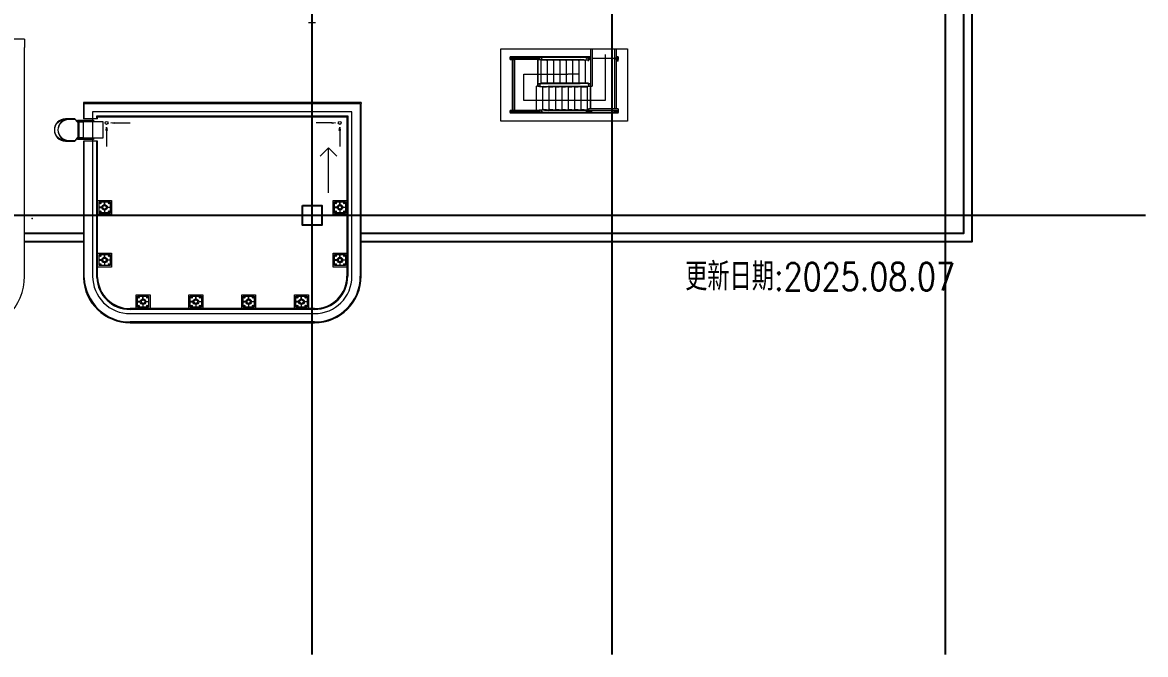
# Model space of a CAD drawing. Extents: x -18238 to -8686, y -1229 to 9502.
# Drawn here: x -16161 to -12118, y -720 to 1557 of the extents above; entities that cross this region are included whole.
import ezdxf
from ezdxf.enums import TextEntityAlignment as Align

# ---------------------------------------------------------------- set-up
doc = ezdxf.new("R2010")
doc.units = 0
doc.linetypes.add('X-CUB3-LR20$0$COL-CEN-LIN', pattern=[3.25, 2.5, -0.25, 0.25, -0.25])
for name, color, linetype in [('X-CUB3-LR20$0$2_屋突二層平面圖_2_A-OBJE-2D-洗窗機基座.Newcub', 8, 'Continuous'), ('X-CUB3-LR20$0$2_屋突二層平面圖_2_A-OBJE-2D.Newcub', 8, 'Continuous'), ('X-CUB3-LR20$0$2_屋突二層平面圖_2_A-OBJE.Newcub', 8, 'Continuous'), ('X-CUB3-LR20$0$2_屋突二層平面圖_2_A-STRS.Newcub', 8, 'Continuous'), ('X-CUB3-LR20$0$2_屋突二層平面圖_2_A-TEXT-修改說明.V1', 8, 'Continuous'), ('X-CUB3-LR20$0$2_屋突二層平面圖_2_A-WALL-EX.Newcub', 8, 'Continuous'), ('X-CUB3-LR20$0$2_屋突二層平面圖_2_S-SLAB-SHOW.Newcub', 8, 'Continuous'), ('X-CUB3-LR20$0$ASP_8', 8, 'Continuous'), ('X-CUB3-LR20$0$CCL', 8, 'X-CUB3-LR20$0$COL-CEN-LIN'), ('X-CUB3-LR20$0$COL-S', 8, 'Continuous'), ('X-CUB3-LR20$0$WALL-G', 8, 'Continuous')]:
    doc.layers.add(name, color=color, linetype=linetype)
doc.styles.add('X-CUB3-LR20$0$CHINA', font='simplex.shx', dxfattribs={"width": 0.75, "bigfont": 'chineset.shx'})

# ---------------------------------------------------------------- blocks, each defined once
blk = doc.blocks.new('X-CUB3-LR20$0$CUB3-LR10')
at = {"layer": 'X-CUB3-LR20$0$CCL'}
for p, q in [((-2280, 0), (-2280, 9982.459)), ((-1200, 0), (-1200, 9982.459)), ((0, 0), (0, 9982.459)), ((720, 1582.459), (-5160, 1582.459))]:
    blk.add_line(p, q, dxfattribs=at)
at = {"layer": 'X-CUB3-LR20$0$COL-S'}
blk.add_lwpolyline([(-2315, 1617.459), (-2245, 1617.459), (-2245, 1547.459), (-2315, 1547.459)], close=True, dxfattribs=at)
blk = doc.blocks.new('X-CUB3-LR20')
at = {"layer": 'X-CUB3-LR20$0$2_屋突二層平面圖_2_A-OBJE-2D-洗窗機基座.Newcub', "color": 8, "lineweight": 0, "ltscale": 10}
for p, q in [((-15890.1, 916.3), (-15840.1, 916.3)), ((-15890.1, 866.3), (-15890.1, 916.3)), ((-15885.1, 871.3), (-15885.1, 911.3)), ((-15885.1, 911.3), (-15845.1, 911.3)), ((-15875.1, 891.8), (-15885.1, 891.8)), ((-15885.1, 890.8), (-15875.1, 890.8)), ((-15881.6, 906.3), (-15880.9, 907.6)), ((-15880.9, 905), (-15881.6, 906.3)), ((-15880.9, 907.6), (-15879.4, 907.6)), ((-15879.4, 905), (-15880.9, 905)), ((-15879.4, 907.6), (-15878.6, 906.3)), ((-15878.6, 906.3), (-15879.4, 905)), ((-15865.6, 901.3), (-15865.6, 911.3)), ((-15864.6, 901.3), (-15864.6, 911.3)), ((-15855.2, 891.8), (-15845.1, 891.8)), ((-15845.1, 890.8), (-15855.2, 890.8)), ((-15851.6, 906.3), (-15850.9, 907.6)), ((-15850.9, 905), (-15851.6, 906.3)), ((-15850.9, 907.6), (-15849.4, 907.6)), ((-15849.4, 905), (-15850.9, 905)), ((-15849.4, 907.6), (-15848.6, 906.3)), ((-15848.6, 906.3), (-15849.4, 905)), ((-15845.1, 911.3), (-15845.1, 871.3)), ((-15840.1, 916.3), (-15840.1, 866.3)), ((-15042.6, 916.3), (-14992.6, 916.3)), ((-15042.6, 866.3), (-15042.6, 916.3)), ((-15037.6, 871.3), (-15037.6, 911.3)), ((-15037.6, 911.3), (-14997.6, 911.3)), ((-15027.6, 891.8), (-15037.6, 891.8)), ((-15037.6, 890.8), (-15027.6, 890.8)), ((-15034.1, 906.3), (-15033.4, 907.6)), ((-15033.4, 905), (-15034.1, 906.3)), ((-15033.4, 907.6), (-15031.9, 907.6)), ((-15031.9, 905), (-15033.4, 905)), ((-15031.9, 907.6), (-15031.1, 906.3)), ((-15031.1, 906.3), (-15031.9, 905)), ((-15018.1, 901.3), (-15018.1, 911.3)), ((-15017.1, 901.3), (-15017.1, 911.3)), ((-15007.7, 891.8), (-14997.6, 891.8)), ((-14997.6, 890.8), (-15007.7, 890.8)), ((-15004.1, 906.3), (-15003.4, 907.6)), ((-15003.4, 905), (-15004.1, 906.3)), ((-15003.4, 907.6), (-15001.9, 907.6)), ((-15001.9, 905), (-15003.4, 905)), ((-15001.9, 907.6), (-15001.1, 906.3)), ((-15001.1, 906.3), (-15001.9, 905)), ((-14997.6, 911.3), (-14997.6, 871.3)), ((-14992.6, 916.3), (-14992.6, 866.3)), ((-15840.1, 866.3), (-15890.1, 866.3)), ((-15845.1, 871.3), (-15885.1, 871.3)), ((-15881.6, 876.3), (-15880.9, 877.6)), ((-15880.9, 875), (-15881.6, 876.3)), ((-15880.9, 877.6), (-15879.4, 877.6)), ((-15879.4, 875), (-15880.9, 875)), ((-15879.4, 877.6), (-15878.6, 876.3)), ((-15878.6, 876.3), (-15879.4, 875)), ((-15865.6, 881.3), (-15865.6, 871.3)), ((-15864.6, 871.3), (-15864.6, 881.3)), ((-15851.6, 876.3), (-15850.9, 877.6)), ((-15850.9, 875), (-15851.6, 876.3)), ((-15850.9, 877.6), (-15849.4, 877.6)), ((-15849.4, 875), (-15850.9, 875)), ((-15849.4, 877.6), (-15848.6, 876.3)), ((-15848.6, 876.3), (-15849.4, 875)), ((-14992.6, 866.3), (-15042.6, 866.3)), ((-14997.6, 871.3), (-15037.6, 871.3)), ((-15034.1, 876.3), (-15033.4, 877.6)), ((-15033.4, 875), (-15034.1, 876.3)), ((-15033.4, 877.6), (-15031.9, 877.6)), ((-15031.9, 875), (-15033.4, 875)), ((-15031.9, 877.6), (-15031.1, 876.3)), ((-15031.1, 876.3), (-15031.9, 875)), ((-15018.1, 881.3), (-15018.1, 871.3)), ((-15017.1, 871.3), (-15017.1, 881.3)), ((-15004.1, 876.3), (-15003.4, 877.6)), ((-15003.4, 875), (-15004.1, 876.3)), ((-15003.4, 877.6), (-15001.9, 877.6)), ((-15001.9, 875), (-15003.4, 875)), ((-15001.9, 877.6), (-15001.1, 876.3)), ((-15001.1, 876.3), (-15001.9, 875)), ((-15890.1, 726.3), (-15840.1, 726.3)), ((-15890.1, 676.3), (-15890.1, 726.3)), ((-15885.1, 681.3), (-15885.1, 721.3)), ((-15885.1, 721.3), (-15845.1, 721.3)), ((-15875.1, 701.8), (-15885.1, 701.8)), ((-15885.1, 700.8), (-15875.1, 700.8)), ((-15881.6, 716.3), (-15880.9, 717.6)), ((-15880.9, 715), (-15881.6, 716.3)), ((-15881.6, 686.3), (-15880.9, 687.6)), ((-15880.9, 717.6), (-15879.4, 717.6)), ((-15879.4, 715), (-15880.9, 715)), ((-15880.9, 687.6), (-15879.4, 687.6)), ((-15879.4, 717.6), (-15878.6, 716.3)), ((-15878.6, 716.3), (-15879.4, 715)), ((-15879.4, 687.6), (-15878.6, 686.3)), ((-15865.6, 711.3), (-15865.6, 721.3)), ((-15865.6, 691.3), (-15865.6, 681.3)), ((-15864.6, 711.3), (-15864.6, 721.3)), ((-15864.6, 681.3), (-15864.6, 691.3)), ((-15855.2, 701.8), (-15845.1, 701.8)), ((-15845.1, 700.8), (-15855.2, 700.8)), ((-15851.6, 716.3), (-15850.9, 717.6)), ((-15850.9, 715), (-15851.6, 716.3)), ((-15851.6, 686.3), (-15850.9, 687.6)), ((-15850.9, 717.6), (-15849.4, 717.6)), ((-15849.4, 715), (-15850.9, 715)), ((-15850.9, 687.6), (-15849.4, 687.6)), ((-15849.4, 717.6), (-15848.6, 716.3)), ((-15848.6, 716.3), (-15849.4, 715)), ((-15849.4, 687.6), (-15848.6, 686.3)), ((-15845.1, 721.3), (-15845.1, 681.3)), ((-15840.1, 726.3), (-15840.1, 676.3)), ((-15042.6, 726.3), (-14992.6, 726.3)), ((-15042.6, 676.3), (-15042.6, 726.3)), ((-15037.6, 681.3), (-15037.6, 721.3)), ((-15037.6, 721.3), (-14997.6, 721.3)), ((-15027.6, 701.8), (-15037.6, 701.8)), ((-15037.6, 700.8), (-15027.6, 700.8)), ((-15034.1, 716.3), (-15033.4, 717.6)), ((-15033.4, 715), (-15034.1, 716.3)), ((-15034.1, 686.3), (-15033.4, 687.6)), ((-15033.4, 717.6), (-15031.9, 717.6)), ((-15031.9, 715), (-15033.4, 715)), ((-15033.4, 687.6), (-15031.9, 687.6)), ((-15031.9, 717.6), (-15031.1, 716.3)), ((-15031.1, 716.3), (-15031.9, 715)), ((-15031.9, 687.6), (-15031.1, 686.3)), ((-15018.1, 711.3), (-15018.1, 721.3)), ((-15018.1, 691.3), (-15018.1, 681.3)), ((-15017.1, 711.3), (-15017.1, 721.3)), ((-15017.1, 681.3), (-15017.1, 691.3)), ((-15007.7, 701.8), (-14997.6, 701.8)), ((-14997.6, 700.8), (-15007.7, 700.8)), ((-15004.1, 716.3), (-15003.4, 717.6)), ((-15003.4, 715), (-15004.1, 716.3)), ((-15004.1, 686.3), (-15003.4, 687.6)), ((-15003.4, 717.6), (-15001.9, 717.6)), ((-15001.9, 715), (-15003.4, 715)), ((-15003.4, 687.6), (-15001.9, 687.6)), ((-15001.9, 717.6), (-15001.1, 716.3)), ((-15001.1, 716.3), (-15001.9, 715)), ((-15001.9, 687.6), (-15001.1, 686.3)), ((-14997.6, 721.3), (-14997.6, 681.3)), ((-14992.6, 726.3), (-14992.6, 676.3)), ((-15840.1, 676.3), (-15890.1, 676.3)), ((-15845.1, 681.3), (-15885.1, 681.3)), ((-15880.9, 685), (-15881.6, 686.3)), ((-15879.4, 685), (-15880.9, 685)), ((-15878.6, 686.3), (-15879.4, 685)), ((-15850.9, 685), (-15851.6, 686.3)), ((-15849.4, 685), (-15850.9, 685)), ((-15848.6, 686.3), (-15849.4, 685)), ((-14992.6, 676.3), (-15042.6, 676.3)), ((-14997.6, 681.3), (-15037.6, 681.3)), ((-15033.4, 685), (-15034.1, 686.3)), ((-15031.9, 685), (-15033.4, 685)), ((-15031.1, 686.3), (-15031.9, 685)), ((-15003.4, 685), (-15004.1, 686.3)), ((-15001.9, 685), (-15003.4, 685)), ((-15001.1, 686.3), (-15001.9, 685)), ((-15751.4, 576.3), (-15701.4, 576.3)), ((-15751.4, 526.3), (-15751.4, 576.3)), ((-15746.4, 531.3), (-15746.4, 571.3)), ((-15746.4, 571.3), (-15706.4, 571.3)), ((-15742.9, 566.3), (-15742.1, 567.6)), ((-15742.1, 565), (-15742.9, 566.3)), ((-15742.1, 567.6), (-15740.6, 567.6)), ((-15740.6, 567.6), (-15739.9, 566.3)), ((-15739.9, 566.3), (-15740.6, 565)), ((-15726.9, 561.3), (-15726.9, 571.3)), ((-15725.9, 561.3), (-15725.9, 571.3)), ((-15712.9, 566.3), (-15712.1, 567.6)), ((-15712.1, 565), (-15712.9, 566.3)), ((-15712.1, 567.6), (-15710.6, 567.6)), ((-15710.6, 567.6), (-15709.9, 566.3)), ((-15709.9, 566.3), (-15710.6, 565)), ((-15706.4, 571.3), (-15706.4, 531.3)), ((-15701.4, 576.3), (-15701.4, 526.3)), ((-15561.4, 576.3), (-15511.4, 576.3)), ((-15561.4, 526.3), (-15561.4, 576.3)), ((-15556.4, 531.3), (-15556.4, 571.3)), ((-15556.4, 571.3), (-15516.4, 571.3)), ((-15552.9, 566.3), (-15552.1, 567.6)), ((-15552.1, 565), (-15552.9, 566.3)), ((-15552.1, 567.6), (-15550.6, 567.6)), ((-15550.6, 567.6), (-15549.9, 566.3)), ((-15549.9, 566.3), (-15550.6, 565)), ((-15536.9, 561.3), (-15536.9, 571.3)), ((-15535.9, 561.3), (-15535.9, 571.3)), ((-15522.9, 566.3), (-15522.1, 567.6)), ((-15522.1, 565), (-15522.9, 566.3)), ((-15522.1, 567.6), (-15520.6, 567.6)), ((-15520.6, 567.6), (-15519.9, 566.3)), ((-15519.9, 566.3), (-15520.6, 565)), ((-15516.4, 571.3), (-15516.4, 531.3)), ((-15511.4, 576.3), (-15511.4, 526.3)), ((-15371.4, 576.3), (-15321.4, 576.3)), ((-15371.4, 526.3), (-15371.4, 576.3)), ((-15366.4, 531.3), (-15366.4, 571.3)), ((-15366.4, 571.3), (-15326.4, 571.3)), ((-15362.9, 566.3), (-15362.1, 567.6)), ((-15362.1, 565), (-15362.9, 566.3)), ((-15362.1, 567.6), (-15360.6, 567.6)), ((-15360.6, 567.6), (-15359.9, 566.3)), ((-15359.9, 566.3), (-15360.6, 565)), ((-15346.9, 561.3), (-15346.9, 571.3)), ((-15345.9, 561.3), (-15345.9, 571.3)), ((-15332.9, 566.3), (-15332.1, 567.6)), ((-15332.1, 565), (-15332.9, 566.3)), ((-15332.1, 567.6), (-15330.6, 567.6)), ((-15330.6, 567.6), (-15329.9, 566.3)), ((-15329.9, 566.3), (-15330.6, 565)), ((-15326.4, 571.3), (-15326.4, 531.3)), ((-15321.4, 576.3), (-15321.4, 526.3)), ((-15181.4, 576.3), (-15131.4, 576.3)), ((-15181.4, 526.3), (-15181.4, 576.3)), ((-15176.4, 531.3), (-15176.4, 571.3)), ((-15176.4, 571.3), (-15136.4, 571.3)), ((-15172.9, 566.3), (-15172.1, 567.6)), ((-15172.1, 565), (-15172.9, 566.3)), ((-15172.1, 567.6), (-15170.6, 567.6)), ((-15170.6, 567.6), (-15169.9, 566.3)), ((-15169.9, 566.3), (-15170.6, 565)), ((-15156.9, 561.3), (-15156.9, 571.3)), ((-15155.9, 561.3), (-15155.9, 571.3)), ((-15142.9, 566.3), (-15142.1, 567.6)), ((-15142.1, 565), (-15142.9, 566.3)), ((-15142.1, 567.6), (-15140.6, 567.6)), ((-15140.6, 567.6), (-15139.9, 566.3)), ((-15139.9, 566.3), (-15140.6, 565)), ((-15136.4, 571.3), (-15136.4, 531.3)), ((-15131.4, 576.3), (-15131.4, 526.3)), ((-15701.4, 526.3), (-15751.4, 526.3)), ((-15736.4, 551.8), (-15746.4, 551.8)), ((-15746.4, 550.8), (-15736.4, 550.8)), ((-15706.4, 531.3), (-15746.4, 531.3)), ((-15742.9, 536.3), (-15742.1, 537.6)), ((-15742.1, 535), (-15742.9, 536.3)), ((-15740.6, 565), (-15742.1, 565)), ((-15742.1, 537.6), (-15740.6, 537.6)), ((-15740.6, 535), (-15742.1, 535)), ((-15740.6, 537.6), (-15739.9, 536.3)), ((-15739.9, 536.3), (-15740.6, 535)), ((-15726.9, 541.3), (-15726.9, 531.3)), ((-15725.9, 531.3), (-15725.9, 541.3)), ((-15716.4, 551.8), (-15706.4, 551.8)), ((-15706.4, 550.8), (-15716.4, 550.8)), ((-15712.9, 536.3), (-15712.1, 537.6)), ((-15712.1, 535), (-15712.9, 536.3)), ((-15710.6, 565), (-15712.1, 565)), ((-15712.1, 537.6), (-15710.6, 537.6)), ((-15710.6, 535), (-15712.1, 535)), ((-15710.6, 537.6), (-15709.9, 536.3)), ((-15709.9, 536.3), (-15710.6, 535)), ((-15511.4, 526.3), (-15561.4, 526.3)), ((-15546.4, 551.8), (-15556.4, 551.8)), ((-15556.4, 550.8), (-15546.4, 550.8)), ((-15516.4, 531.3), (-15556.4, 531.3)), ((-15552.9, 536.3), (-15552.1, 537.6)), ((-15552.1, 535), (-15552.9, 536.3)), ((-15550.6, 565), (-15552.1, 565)), ((-15552.1, 537.6), (-15550.6, 537.6)), ((-15550.6, 535), (-15552.1, 535)), ((-15550.6, 537.6), (-15549.9, 536.3)), ((-15549.9, 536.3), (-15550.6, 535)), ((-15536.9, 541.3), (-15536.9, 531.3)), ((-15535.9, 531.3), (-15535.9, 541.3)), ((-15526.4, 551.8), (-15516.4, 551.8)), ((-15516.4, 550.8), (-15526.4, 550.8)), ((-15522.9, 536.3), (-15522.1, 537.6)), ((-15522.1, 535), (-15522.9, 536.3)), ((-15520.6, 565), (-15522.1, 565)), ((-15522.1, 537.6), (-15520.6, 537.6)), ((-15520.6, 535), (-15522.1, 535)), ((-15520.6, 537.6), (-15519.9, 536.3)), ((-15519.9, 536.3), (-15520.6, 535)), ((-15321.4, 526.3), (-15371.4, 526.3)), ((-15356.4, 551.8), (-15366.4, 551.8)), ((-15366.4, 550.8), (-15356.4, 550.8)), ((-15326.4, 531.3), (-15366.4, 531.3)), ((-15362.9, 536.3), (-15362.1, 537.6)), ((-15362.1, 535), (-15362.9, 536.3)), ((-15360.6, 565), (-15362.1, 565)), ((-15362.1, 537.6), (-15360.6, 537.6)), ((-15360.6, 535), (-15362.1, 535)), ((-15360.6, 537.6), (-15359.9, 536.3)), ((-15359.9, 536.3), (-15360.6, 535)), ((-15346.9, 541.3), (-15346.9, 531.3)), ((-15345.9, 531.3), (-15345.9, 541.3)), ((-15336.4, 551.8), (-15326.4, 551.8)), ((-15326.4, 550.8), (-15336.4, 550.8)), ((-15332.9, 536.3), (-15332.1, 537.6)), ((-15332.1, 535), (-15332.9, 536.3)), ((-15330.6, 565), (-15332.1, 565)), ((-15332.1, 537.6), (-15330.6, 537.6)), ((-15330.6, 535), (-15332.1, 535)), ((-15330.6, 537.6), (-15329.9, 536.3)), ((-15329.9, 536.3), (-15330.6, 535)), ((-15131.4, 526.3), (-15181.4, 526.3)), ((-15166.4, 551.8), (-15176.4, 551.8)), ((-15176.4, 550.8), (-15166.4, 550.8)), ((-15136.4, 531.3), (-15176.4, 531.3)), ((-15172.9, 536.3), (-15172.1, 537.6)), ((-15172.1, 535), (-15172.9, 536.3)), ((-15170.6, 565), (-15172.1, 565)), ((-15172.1, 537.6), (-15170.6, 537.6)), ((-15170.6, 535), (-15172.1, 535)), ((-15170.6, 537.6), (-15169.9, 536.3)), ((-15169.9, 536.3), (-15170.6, 535)), ((-15156.9, 541.3), (-15156.9, 531.3)), ((-15155.9, 531.3), (-15155.9, 541.3)), ((-15146.4, 551.8), (-15136.4, 551.8)), ((-15136.4, 550.8), (-15146.4, 550.8)), ((-15142.9, 536.3), (-15142.1, 537.6)), ((-15142.1, 535), (-15142.9, 536.3)), ((-15140.6, 565), (-15142.1, 565)), ((-15142.1, 537.6), (-15140.6, 537.6)), ((-15140.6, 535), (-15142.1, 535)), ((-15140.6, 537.6), (-15139.9, 536.3)), ((-15139.9, 536.3), (-15140.6, 535))]:
    blk.add_line(p, q, dxfattribs=at)
for centre, radius in [((-15880.1, 906.3), 2), ((-15865.1, 891.3), 10), ((-15873.3, 891.3), 0.5), ((-15865.1, 891.3), 6.35), ((-15870.9, 897.1), 0.5), ((-15865.1, 899.5), 0.5), ((-15859.4, 897.1), 0.5), ((-15857, 891.3), 0.5), ((-15850.1, 906.3), 2), ((-15032.6, 906.3), 2), ((-15017.6, 891.3), 10), ((-15025.8, 891.3), 0.5), ((-15017.6, 891.3), 6.35), ((-15023.4, 897.1), 0.5), ((-15017.6, 899.5), 0.5), ((-15011.9, 897.1), 0.5), ((-15009.5, 891.3), 0.5), ((-15002.6, 906.3), 2), ((-15880.1, 876.3), 2), ((-15870.9, 885.5), 0.5), ((-15865.1, 883.1), 0.5), ((-15859.4, 885.5), 0.5), ((-15850.1, 876.3), 2), ((-15032.6, 876.3), 2), ((-15023.4, 885.5), 0.5), ((-15017.6, 883.1), 0.5), ((-15011.9, 885.5), 0.5), ((-15002.6, 876.3), 2), ((-15880.1, 716.3), 2), ((-15880.1, 686.3), 2), ((-15865.1, 701.3), 10), ((-15873.3, 701.3), 0.5), ((-15865.1, 701.3), 6.35), ((-15870.9, 707.1), 0.5), ((-15870.9, 695.5), 0.5), ((-15865.1, 709.5), 0.5), ((-15865.1, 693.1), 0.5), ((-15859.4, 707.1), 0.5), ((-15859.4, 695.5), 0.5), ((-15857, 701.3), 0.5), ((-15850.1, 716.3), 2), ((-15850.1, 686.3), 2), ((-15032.6, 716.3), 2), ((-15032.6, 686.3), 2), ((-15017.6, 701.3), 10), ((-15025.8, 701.3), 0.5), ((-15017.6, 701.3), 6.35), ((-15023.4, 707.1), 0.5), ((-15023.4, 695.5), 0.5), ((-15017.6, 709.5), 0.5), ((-15017.6, 693.1), 0.5), ((-15011.9, 707.1), 0.5), ((-15011.9, 695.5), 0.5), ((-15009.5, 701.3), 0.5), ((-15002.6, 716.3), 2), ((-15002.6, 686.3), 2), ((-15741.4, 566.3), 2), ((-15711.4, 566.3), 2), ((-15551.4, 566.3), 2), ((-15521.4, 566.3), 2), ((-15361.4, 566.3), 2), ((-15331.4, 566.3), 2), ((-15171.4, 566.3), 2), ((-15141.4, 566.3), 2), ((-15741.4, 536.3), 2), ((-15726.4, 551.3), 10), ((-15734.6, 551.3), 0.5), ((-15726.4, 551.3), 6.35), ((-15732.2, 557.1), 0.5), ((-15732.2, 545.5), 0.5), ((-15726.4, 559.4), 0.5), ((-15726.4, 543.1), 0.5), ((-15720.6, 557.1), 0.5), ((-15720.6, 545.5), 0.5), ((-15718.2, 551.3), 0.5), ((-15711.4, 536.3), 2), ((-15551.4, 536.3), 2), ((-15536.4, 551.3), 10), ((-15544.6, 551.3), 0.5), ((-15536.4, 551.3), 6.35), ((-15542.2, 557.1), 0.5), ((-15542.2, 545.5), 0.5), ((-15536.4, 559.4), 0.5), ((-15536.4, 543.1), 0.5), ((-15530.6, 557.1), 0.5), ((-15530.6, 545.5), 0.5), ((-15528.2, 551.3), 0.5), ((-15521.4, 536.3), 2), ((-15361.4, 536.3), 2), ((-15346.4, 551.3), 10), ((-15354.6, 551.3), 0.5), ((-15346.4, 551.3), 6.35), ((-15352.2, 557.1), 0.5), ((-15352.2, 545.5), 0.5), ((-15346.4, 559.4), 0.5), ((-15346.4, 543.1), 0.5), ((-15340.6, 557.1), 0.5), ((-15340.6, 545.5), 0.5), ((-15338.2, 551.3), 0.5), ((-15331.4, 536.3), 2), ((-15171.4, 536.3), 2), ((-15156.4, 551.3), 10), ((-15164.6, 551.3), 0.5), ((-15156.4, 551.3), 6.35), ((-15162.2, 557.1), 0.5), ((-15162.2, 545.5), 0.5), ((-15156.4, 559.4), 0.5), ((-15156.4, 543.1), 0.5), ((-15150.6, 557.1), 0.5), ((-15150.6, 545.5), 0.5), ((-15148.2, 551.3), 0.5), ((-15141.4, 536.3), 2)]:
    blk.add_circle(centre, radius, dxfattribs=at)
at = {"layer": 'X-CUB3-LR20$0$2_屋突二層平面圖_2_A-OBJE-2D.Newcub', "color": 4, "lineweight": 0, "ltscale": 10}
for p, q in [((-15059.3, 1105.7), (-15089.2, 1075.8)), ((-15059.3, 943.3), (-15059.3, 1105.7)), ((-15059.3, 1105.7), (-15029.4, 1075.8))]:
    blk.add_line(p, q, dxfattribs=at)
at = {"layer": 'X-CUB3-LR20$0$2_屋突二層平面圖_2_A-OBJE.Newcub', "color": 8, "lineweight": 0, "ltscale": 10}
for p, q in [((-15956.4, 1203.8), (-15961.5, 1203.8)), ((-15961.5, 1203.8), (-15961.5, 1201.3)), ((-15961.5, 1201.3), (-15956.4, 1201.3)), ((-15956.4, 1201.3), (-15956.4, 1203.8)), ((-15941.1, 1140.3), (-15941.1, 1200)), ((-15941.1, 1200), (-15871.1, 1200)), ((-15871.1, 1200), (-15871.1, 1140.3)), ((-15859.7, 1168.3), (-15857.7, 1180.3)), ((-15857.7, 1180.3), (-15855.7, 1168.3)), ((-15842.6, 1195.4), (-15830.6, 1197.4)), ((-15830.6, 1193.4), (-15842.6, 1195.4)), ((-15830.6, 1197.4), (-15830.6, 1193.4)), ((-15830.6, 1195.4), (-15772.7, 1195.4)), ((-15045.7, 1195.4), (-15103.6, 1195.4)), ((-15045.7, 1193.4), (-15045.7, 1197.4)), ((-15045.7, 1197.4), (-15033.7, 1195.4)), ((-15033.7, 1195.4), (-15045.7, 1193.4)), ((-15020.6, 1168.3), (-15018.6, 1180.3)), ((-15018.6, 1180.3), (-15016.6, 1168.3)), ((-15961.5, 1136.5), (-15961.5, 1139.1)), ((-15961.5, 1139.1), (-15956.4, 1139.1)), ((-15956.4, 1136.5), (-15961.5, 1136.5)), ((-15956.4, 1139.1), (-15956.4, 1136.5)), ((-15871.1, 1140.3), (-15941.1, 1140.3)), ((-15855.7, 1168.3), (-15859.7, 1168.3)), ((-15857.7, 1168.3), (-15857.7, 1110.4)), ((-15016.6, 1168.3), (-15020.6, 1168.3)), ((-15018.6, 1168.3), (-15018.6, 1110.4))]:
    blk.add_line(p, q, dxfattribs=at)
at = {"layer": 'X-CUB3-LR20$0$2_屋突二層平面圖_2_A-OBJE.Newcub', "color": 8, "lineweight": 0, "ltscale": 10, "flags": 128}
for points in [[(-15941.1, 1192.4), (-15941.1, 1200), (-15962.7, 1200), (-15971.6, 1210.2), (-16005.9, 1210.2, 1), (-16005.9, 1130.2), (-15971.6, 1130.2), (-15962.7, 1140.3), (-15941.1, 1140.3), (-15941.1, 1148), (-15942.4, 1148), (-15942.4, 1141.6), (-15963.4, 1141.6), (-15972.3, 1131.5), (-16005.9, 1131.5, -1), (-16005.9, 1208.9), (-15972.3, 1208.9), (-15963.4, 1198.8), (-15942.4, 1198.8), (-15942.4, 1192.4)], [(-15941.1, 1192.4), (-15941.1, 1200), (-15962.7, 1200), (-15971.6, 1210.2), (-15993.2, 1210.2, 1), (-15993.2, 1130.2), (-15971.6, 1130.2), (-15962.7, 1140.3), (-15941.1, 1140.3), (-15941.1, 1148), (-15942.4, 1148), (-15942.4, 1141.6), (-15963.4, 1141.6), (-15972.3, 1131.5), (-15993.2, 1131.5, -1), (-15993.2, 1208.9), (-15972.3, 1208.9), (-15963.4, 1198.8), (-15942.4, 1198.8), (-15942.4, 1192.4)]]:
    blk.add_lwpolyline(points, format="xyb", close=True, dxfattribs=at)
for points in [[(-15955.1, 1200), (-15962.7, 1200), (-15962.7, 1205.1), (-15955.1, 1205.1)], [(-15957.4, 1141.6), (-15960.4, 1141.6), (-15960.4, 1198.8), (-15957.4, 1198.8)], [(-15955.1, 1200), (-15955.1, 1205.1), (-15905.1, 1205.1), (-15905.1, 1200)], [(-15855.7, 1168.3), (-15859.7, 1168.3), (-15857.7, 1180.3)], [(-15830.6, 1197.4), (-15830.6, 1193.4), (-15842.6, 1195.4)], [(-15045.7, 1193.4), (-15045.7, 1197.4), (-15033.7, 1195.4)], [(-15016.6, 1168.3), (-15020.6, 1168.3), (-15018.6, 1180.3)], [(-15955.1, 1140.3), (-15955.1, 1135.3), (-15962.7, 1135.3), (-15962.7, 1140.3)], [(-15905.1, 1140.3), (-15905.1, 1135.3), (-15955.1, 1135.3), (-15955.1, 1140.3)]]:
    blk.add_lwpolyline(points, close=True, dxfattribs=at)
at = {"layer": 'X-CUB3-LR20$0$2_屋突二層平面圖_2_A-OBJE.Newcub', "color": 8, "lineweight": 0, "ltscale": 10}
for centre in [(-15857.7, 1195.4), (-15018.6, 1195.4)]:
    blk.add_circle(centre, 5.08, dxfattribs=at)
at = {"layer": 'X-CUB3-LR20$0$2_屋突二層平面圖_2_A-STRS.Newcub', "color": 8, "lineweight": 0, "ltscale": 10}
for p, q in [((-14439.1, 1462), (-13982.7, 1462)), ((-14439.1, 1202), (-14439.1, 1462)), ((-14115.6, 1462), (-14115.6, 1328.4)), ((-14110.5, 1462), (-14110.5, 1328.4)), ((-14029.1, 1462), (-14029.2, 1246.1)), ((-14024, 1462), (-14024.1, 1246.1)), ((-13982.7, 1462), (-13982.7, 1202)), ((-14405.2, 1431), (-14405.2, 1423.4)), ((-14397.6, 1431), (-14405.2, 1431)), ((-14397.6, 1423.4), (-14405.2, 1431)), ((-14397.6, 1431), (-14405.2, 1423.4)), ((-14397.6, 1423.4), (-14405.2, 1423.4)), ((-14115.6, 1434.1), (-14405.1, 1434.1)), ((-14405.1, 1431.2), (-14405.1, 1434.1)), ((-14115.6, 1431.2), (-14405.1, 1431.2)), ((-14405.1, 1431.2), (-14397.5, 1431.2)), ((-14405.1, 1423.6), (-14405.1, 1431.2)), ((-14405.1, 1423.6), (-14397.5, 1423.6)), ((-14397.5, 1423.6), (-14405.1, 1423.6)), ((-14405.1, 1423.6), (-14390.7, 1423.6)), ((-14397.6, 1423.4), (-14397.6, 1431)), ((-14397.5, 1431.2), (-14393.4, 1431.2)), ((-14397.5, 1423.6), (-14397.5, 1431.2)), ((-14397.5, 1423.6), (-14397.5, 1240.7)), ((-14397.2, 1426.5), (-14397.2, 1423.6)), ((-14306.4, 1426.5), (-14397.2, 1426.5)), ((-14306.4, 1423.6), (-14397.2, 1423.6)), ((-14393.4, 1431.2), (-14393.4, 1426.5)), ((-14392.1, 1423.3), (-14392.1, 1241)), ((-14389.3, 1423.3), (-14392.1, 1423.3)), ((-14389.3, 1423.3), (-14389.3, 1241)), ((-14306.1, 1431.2), (-14310.2, 1431.2)), ((-14310.2, 1431.2), (-14310.2, 1426.5)), ((-14306.4, 1426.5), (-14306.4, 1423.6)), ((-14298.4, 1431.2), (-14306.1, 1431.2)), ((-14306.1, 1431.2), (-14306.1, 1423.6)), ((-14306.1, 1431), (-14306.1, 1423.4)), ((-14298.5, 1431), (-14306.1, 1431)), ((-14298.5, 1423.4), (-14306.1, 1431)), ((-14298.5, 1431), (-14306.1, 1423.4)), ((-14298.4, 1423.6), (-14306.1, 1423.6)), ((-14306.1, 1423.6), (-14153.7, 1423.6)), ((-14306.1, 1328.4), (-14306.1, 1423.6)), ((-14306.1, 1423.6), (-14306.1, 1341.1)), ((-14298.5, 1423.4), (-14306.1, 1423.4)), ((-14306.1, 1336), (-14306.1, 1418.5)), ((-14298.5, 1423.4), (-14298.5, 1431)), ((-14298.4, 1423.6), (-14298.4, 1431.2)), ((-14294.6, 1423.6), (-14294.6, 1336)), ((-14271.8, 1419.8), (-14294.6, 1421.2)), ((-14274.3, 1421.4), (-14271.8, 1419.8)), ((-14248.9, 1419.8), (-14274.3, 1421.4)), ((-14271.8, 1419.8), (-14271.8, 1339.8)), ((-14251.5, 1421.4), (-14248.9, 1419.8)), ((-14226.1, 1419.8), (-14251.5, 1421.4)), ((-14248.9, 1419.8), (-14248.9, 1339.8)), ((-14203.2, 1419.8), (-14228.6, 1421.4)), ((-14228.6, 1421.4), (-14226.1, 1419.8)), ((-14226.1, 1419.8), (-14226.1, 1339.8)), ((-14205.7, 1421.4), (-14203.2, 1419.8)), ((-14180.3, 1419.8), (-14205.7, 1421.4)), ((-14203.2, 1419.8), (-14203.2, 1339.8)), ((-14157.5, 1419.8), (-14182.9, 1421.4)), ((-14182.9, 1421.4), (-14180.3, 1419.8)), ((-14180.3, 1419.8), (-14180.3, 1339.8)), ((-14134.6, 1419.8), (-14160, 1421.4)), ((-14160, 1421.4), (-14157.5, 1419.8)), ((-14157.5, 1419.8), (-14157.5, 1339.8)), ((-14125.7, 1422), (-14153.7, 1423.6)), ((-14137.2, 1421.4), (-14134.6, 1419.8)), ((-14123.2, 1420.5), (-14137.2, 1421.4)), ((-14134.6, 1419.8), (-14134.6, 1339.8)), ((-14134.6, 1419.8), (-14134.6, 1339.8)), ((-14134.6, 1419.8), (-14134.6, 1339.8)), ((-14125.7, 1423.6), (-14123.2, 1423.6)), ((-14125.7, 1420.7), (-14125.7, 1423.6)), ((-14123.2, 1431.2), (-14115.6, 1431.2)), ((-14123.2, 1423.6), (-14123.2, 1431.2)), ((-14123.2, 1423.4), (-14123.2, 1431)), ((-14123.2, 1431), (-14115.6, 1431)), ((-14123.2, 1423.4), (-14115.6, 1431)), ((-14123.2, 1431), (-14115.6, 1423.4)), ((-14123.2, 1418.5), (-14123.2, 1423.6)), ((-14123.2, 1423.6), (-14115.6, 1423.6)), ((-14123.2, 1423.4), (-14115.6, 1423.4)), ((-14115.6, 1423.6), (-14115.6, 1431.2)), ((-14115.6, 1431), (-14115.6, 1423.4)), ((-14029.2, 1427.4), (-14110.5, 1427.4)), ((-14016.5, 1434.1), (-14024.1, 1434.1)), ((-14016.5, 1431.2), (-14024.1, 1431.2)), ((-14016.5, 1431.2), (-14024.1, 1431.2)), ((-14024.1, 1431.2), (-14024.1, 1423.6)), ((-14024.1, 1423.4), (-14024.1, 1431)), ((-14024.1, 1431), (-14016.5, 1431)), ((-14024.1, 1423.4), (-14016.5, 1431)), ((-14024.1, 1431), (-14016.5, 1423.4)), ((-14016.5, 1423.6), (-14024.1, 1423.6)), ((-14024.1, 1423.4), (-14016.5, 1423.4)), ((-14024.1, 1418.5), (-14024.1, 1246.2)), ((-14016.5, 1418.5), (-14024.1, 1418.5)), ((-14016.5, 1434.1), (-14016.5, 1431.2)), ((-14016.5, 1423.6), (-14016.5, 1431.2)), ((-14016.5, 1431), (-14016.5, 1423.4)), ((-14016.5, 1418.5), (-14016.5, 1423.6)), ((-14306.1, 1336), (-14298.4, 1336)), ((-14298.4, 1336), (-14306.1, 1336)), ((-14153.7, 1336), (-14306.1, 1336)), ((-14306.1, 1336), (-14306.1, 1328.4)), ((-14298.4, 1336), (-14298.4, 1328.4)), ((-14271.8, 1339.8), (-14294.6, 1338.4)), ((-14274.3, 1338.2), (-14271.8, 1339.8)), ((-14248.9, 1339.8), (-14274.3, 1338.2)), ((-14251.5, 1338.2), (-14248.9, 1339.8)), ((-14226.1, 1339.8), (-14251.5, 1338.2)), ((-14203.2, 1339.8), (-14228.6, 1338.2)), ((-14228.6, 1338.2), (-14226.1, 1339.8)), ((-14205.7, 1338.2), (-14203.2, 1339.8)), ((-14180.3, 1339.8), (-14205.7, 1338.2)), ((-14157.5, 1339.8), (-14182.9, 1338.2)), ((-14182.9, 1338.2), (-14180.3, 1339.8)), ((-14134.6, 1339.8), (-14160, 1338.2)), ((-14160, 1338.2), (-14157.5, 1339.8)), ((-14125.7, 1337.6), (-14153.7, 1336)), ((-14137.2, 1338.2), (-14134.6, 1339.8)), ((-14123.2, 1339.1), (-14137.2, 1338.2)), ((-14125.7, 1338.9), (-14125.7, 1336)), ((-14125.7, 1336), (-14115.6, 1336)), ((-14123.2, 1339.1), (-14123.2, 1336)), ((-14115.6, 1336), (-14123.2, 1336)), ((-14123.2, 1336), (-14123.2, 1328.4)), ((-14123.2, 1336), (-14115.6, 1336)), ((-14123.2, 1336), (-14115.6, 1336)), ((-14298.4, 1328.4), (-14309.9, 1328.4)), ((-14309.9, 1240.7), (-14309.9, 1328.4)), ((-14295.9, 1328.4), (-14307.3, 1328.4)), ((-14298.4, 1328.4), (-14306.1, 1328.4)), ((-14306.1, 1328.4), (-14298.4, 1328.4)), ((-14298.4, 1325.3), (-14298.4, 1328.4)), ((-14298.4, 1325.3), (-14284.5, 1326.1)), ((-14295.9, 1325.4), (-14295.9, 1328.4)), ((-14295.9, 1326.8), (-14268, 1328.4)), ((-14284.5, 1326.1), (-14287, 1324.6)), ((-14287, 1324.6), (-14261.6, 1326.1)), ((-14287, 1244.5), (-14287, 1324.6)), ((-14287, 1244.5), (-14287, 1324.6)), ((-14287, 1244.5), (-14287, 1324.6)), ((-14268, 1328.4), (-14115.6, 1328.4)), ((-14261.6, 1326.1), (-14264.2, 1324.6)), ((-14264.2, 1324.6), (-14238.8, 1326.1)), ((-14264.2, 1244.5), (-14264.2, 1324.6)), ((-14238.8, 1326.1), (-14241.3, 1324.6)), ((-14241.3, 1324.6), (-14215.9, 1326.1)), ((-14241.3, 1244.5), (-14241.3, 1324.6)), ((-14215.9, 1326.1), (-14218.4, 1324.6)), ((-14218.4, 1324.6), (-14193, 1326.1)), ((-14218.4, 1244.5), (-14218.4, 1324.6)), ((-14195.6, 1324.6), (-14170.2, 1326.1)), ((-14193, 1326.1), (-14195.6, 1324.6)), ((-14195.6, 1244.5), (-14195.6, 1324.6)), ((-14172.7, 1324.6), (-14147.3, 1326.1)), ((-14170.2, 1326.1), (-14172.7, 1324.6)), ((-14172.7, 1244.5), (-14172.7, 1324.6)), ((-14147.3, 1326.1), (-14149.9, 1324.6)), ((-14149.9, 1324.6), (-14127, 1326)), ((-14149.9, 1244.5), (-14149.9, 1324.6)), ((-14127, 1240.7), (-14127, 1328.4)), ((-14115.6, 1328.4), (-14123.2, 1328.4)), ((-14123.2, 1328.4), (-14110.5, 1328.4)), ((-14115.6, 1328.4), (-14115.6, 1323.3)), ((-14115.6, 1328.4), (-14115.6, 1245.8)), ((-14115.6, 1328.4), (-14115.6, 1245.8)), ((-14115.6, 1245.8), (-14115.6, 1323.3)), ((-14405.2, 1240.5), (-14405.2, 1232.9)), ((-14397.6, 1240.5), (-14405.2, 1240.5)), ((-14397.6, 1232.9), (-14405.2, 1240.5)), ((-14397.6, 1240.5), (-14405.2, 1232.9)), ((-14397.6, 1232.9), (-14405.2, 1232.9)), ((-14405.1, 1233.1), (-14405.1, 1240.7)), ((-14405.1, 1240.7), (-14397.5, 1240.7)), ((-14405.1, 1240.7), (-14390.7, 1240.7)), ((-14016.5, 1233.1), (-14405.1, 1233.1)), ((-14405.1, 1233.1), (-14405.1, 1230.3)), ((-14397.5, 1233.1), (-14405.1, 1233.1)), ((-14016.5, 1230.3), (-14405.1, 1230.3)), ((-14397.6, 1232.9), (-14397.6, 1240.5)), ((-14397.5, 1240.7), (-14397.5, 1233.1)), ((-14397.5, 1233.1), (-14393.4, 1233.1)), ((-14397.2, 1237.9), (-14397.2, 1240.7)), ((-14306.4, 1240.7), (-14397.2, 1240.7)), ((-14306.4, 1237.9), (-14397.2, 1237.9)), ((-14393.4, 1233.1), (-14393.4, 1237.9)), ((-14392.1, 1241), (-14389.3, 1241)), ((-14310.2, 1233.1), (-14310.2, 1237.9)), ((-14306.1, 1233.1), (-14310.2, 1233.1)), ((-14295.9, 1240.7), (-14309.9, 1240.7)), ((-14298.4, 1240.7), (-14309.9, 1240.7)), ((-14298.4, 1240.7), (-14307.3, 1240.7)), ((-14306.4, 1237.9), (-14306.4, 1240.7)), ((-14306.4, 1239.3), (-14306.4, 1237.9)), ((-14298.4, 1240.7), (-14306.1, 1240.7)), ((-14306.1, 1240.7), (-14306.1, 1233.1)), ((-14306.1, 1240.5), (-14306.1, 1232.9)), ((-14298.5, 1240.5), (-14306.1, 1240.5)), ((-14298.5, 1232.9), (-14306.1, 1240.5)), ((-14298.5, 1240.5), (-14306.1, 1232.9)), ((-14306.1, 1239.3), (-14306.1, 1235)), ((-14306.1, 1233.1), (-14298.4, 1233.1)), ((-14298.5, 1232.9), (-14306.1, 1232.9)), ((-14298.5, 1232.9), (-14298.5, 1240.5)), ((-14298.4, 1243.8), (-14284.5, 1243)), ((-14298.4, 1243.8), (-14298.4, 1240.7)), ((-14298.4, 1233.1), (-14298.4, 1240.7)), ((-14295.9, 1243.7), (-14295.9, 1240.7)), ((-14295.9, 1242.3), (-14268, 1240.7)), ((-14284.5, 1243), (-14287, 1244.5)), ((-14287, 1244.5), (-14261.6, 1243)), ((-14115.6, 1240.7), (-14268, 1240.7)), ((-14261.6, 1243), (-14264.2, 1244.5)), ((-14264.2, 1244.5), (-14238.8, 1243)), ((-14238.8, 1243), (-14241.3, 1244.5)), ((-14241.3, 1244.5), (-14215.9, 1243)), ((-14215.9, 1243), (-14218.4, 1244.5)), ((-14218.4, 1244.5), (-14193, 1243)), ((-14195.6, 1244.5), (-14170.2, 1243)), ((-14193, 1243), (-14195.6, 1244.5)), ((-14172.7, 1244.5), (-14147.3, 1243)), ((-14170.2, 1243), (-14172.7, 1244.5)), ((-14147.3, 1243), (-14149.9, 1244.5)), ((-14149.9, 1244.5), (-14127, 1243.1)), ((-14016.5, 1245.8), (-14123.2, 1245.8)), ((-14123.2, 1245.8), (-14123.2, 1240.7)), ((-14016.5, 1240.7), (-14123.2, 1240.7)), ((-14123.2, 1233.1), (-14123.2, 1240.7)), ((-14123.2, 1240.7), (-14115.6, 1240.7)), ((-14123.2, 1232.9), (-14123.2, 1240.5)), ((-14123.2, 1240.5), (-14115.6, 1240.5)), ((-14123.2, 1232.9), (-14115.6, 1240.5)), ((-14123.2, 1240.5), (-14115.6, 1232.9)), ((-14115.6, 1233.1), (-14123.2, 1233.1)), ((-14123.2, 1232.9), (-14115.6, 1232.9)), ((-14115.6, 1240.7), (-14115.6, 1233.1)), ((-14115.6, 1240.5), (-14115.6, 1232.9)), ((-14115.6, 1233.1), (-14111.4, 1233.1)), ((-14111.4, 1233.1), (-14111.4, 1240.7)), ((-14016.5, 1245.8), (-14030.9, 1245.8)), ((-14024.1, 1246.1), (-14029.2, 1246.1)), ((-14024.1, 1240.7), (-14024.1, 1233.1)), ((-14016.5, 1240.7), (-14024.1, 1240.7)), ((-14024.1, 1232.9), (-14024.1, 1240.5)), ((-14024.1, 1240.5), (-14016.5, 1240.5)), ((-14024.1, 1232.9), (-14016.5, 1240.5)), ((-14024.1, 1240.5), (-14016.5, 1232.9)), ((-14024.1, 1233.1), (-14016.5, 1233.1)), ((-14024.1, 1232.9), (-14016.5, 1232.9)), ((-14016.5, 1245.8), (-14016.5, 1240.7)), ((-14016.5, 1233.1), (-14016.5, 1240.7)), ((-14016.5, 1240.5), (-14016.5, 1232.9)), ((-14016.5, 1230.3), (-14016.5, 1233.1)), ((-13982.7, 1202), (-14439.1, 1202))]:
    blk.add_line(p, q, dxfattribs=at)
at = {"layer": 'X-CUB3-LR20$0$2_屋突二層平面圖_2_A-STRS.Newcub', "color": 8, "lineweight": 0, "ltscale": 10, "flags": 128}
for points in [[(-14063.4, 1441.9), (-14063.4, 1276.8), (-14355.6, 1276.8), (-14355.6, 1370.8), (-14198.1, 1370.8)], [(-14157.4, 1370.8), (-14198.1, 1370.8)]]:
    blk.add_lwpolyline(points, dxfattribs=at)
at = {"layer": 'X-CUB3-LR20$0$2_屋突二層平面圖_2_A-STRS.Newcub', "color": 8, "lineweight": 0, "ltscale": 10}
for centre in [(-14391.2, 1427.2), (-14292.2, 1427.2), (-14129.6, 1427.2), (-14030.5, 1427.2), (-14391.2, 1236.7), (-14292.2, 1236.7), (-14129.6, 1236.7), (-14030.5, 1236.7)]:
    blk.add_circle(centre, 0.952, dxfattribs=at)
at = {"layer": 'X-CUB3-LR20$0$2_屋突二層平面圖_2_A-TEXT-修改說明.V1', "color": 10, "lineweight": 0, "ltscale": 10}
blk.add_point((-16125.9, 851.3), dxfattribs=at)
at = {"layer": 'X-CUB3-LR20$0$2_屋突二層平面圖_2_A-WALL-EX.Newcub', "color": 12, "lineweight": 0, "ltscale": 10}
for p, q in [((-15938.1, 1265.5), (-14944.6, 1265.5)), ((-15938.1, 1210.2), (-15938.1, 1265.5)), ((-14944.6, 1265.5), (-14944.6, 643.3)), ((-15893.1, 1220.5), (-14989.6, 1220.5)), ((-15893.1, 1210.2), (-15893.1, 1220.5)), ((-14989.6, 1220.5), (-14989.6, 643.3)), ((-15938.1, 637.2), (-15938.1, 1130.2)), ((-15893.1, 638.1), (-15893.1, 1130.2)), ((-15109.6, 523.3), (-15773.1, 523.3)), ((-15109.6, 478.3), (-15773.2, 478.3))]:
    blk.add_line(p, q, dxfattribs=at)
at = {"layer": 'X-CUB3-LR20$0$2_屋突二層平面圖_2_A-WALL-EX.Newcub', "color": 12, "lineweight": 0, "ltscale": 10, "flags": 128}
for points in [[(-15130.6, 1557.5), (-15105.6, 1557.5)], [(-15941.1, 1268.5), (-15941.1, 1265.5)], [(-14941.6, 1268.5), (-15941.1, 1268.5)], [(-15941.1, 1265.5), (-15941.1, 1210.2)], [(-14941.6, 1268.5), (-14941.6, 1265.5)], [(-14941.6, 643.3), (-14941.6, 1265.5)], [(-15890.1, 1217.5), (-14992.6, 1217.5)], [(-15890.1, 1210.2), (-15890.1, 1217.5)], [(-14992.6, 1217.5), (-14992.6, 643.3)], [(-15938.1, 1210.2), (-15941.1, 1210.2)], [(-15893.1, 1210.2), (-15938.1, 1210.2)], [(-15890.1, 1210.2), (-15893.1, 1210.2)], [(-15941.1, 1130.2), (-15941.1, 637.1)], [(-15938.1, 1130.2), (-15941.1, 1130.2)], [(-15893.1, 1130.2), (-15938.1, 1130.2)], [(-15890.1, 1130.2), (-15893.1, 1130.2)], [(-15890.1, 638.2), (-15890.1, 1130.2)], [(-15109.6, 526.3), (-15773.1, 526.3)], [(-15773.2, 475.3), (-15109.6, 475.3)]]:
    blk.add_lwpolyline(points, dxfattribs=at)
at = {"layer": 'X-CUB3-LR20$0$2_屋突二層平面圖_2_A-WALL-EX.Newcub', "color": 6, "lineweight": 0, "ltscale": 10, "flags": 128}
for points in [[(-16153.1, 1497.5), (-17373.1, 1497.5)], [(-16153.1, 1497.5), (-16153.1, 1467.5)], [(-16153.1, 643.5), (-16153.1, 1467.5)]]:
    blk.add_lwpolyline(points, dxfattribs=at)
at = {"layer": 'X-CUB3-LR20$0$2_屋突二層平面圖_2_A-WALL-EX.Newcub', "color": 6, "lineweight": 0, "ltscale": 10}
blk.add_arc((-16353.1, 643.5), 200, 270, 359.9992, dxfattribs=at)
at = {"layer": 'X-CUB3-LR20$0$2_屋突二層平面圖_2_A-WALL-EX.Newcub', "color": 12, "lineweight": 0, "ltscale": 10}
for centre, radius, start, end in [((-15773.1, 643.5), 168.2, 182.1654, 269.9657), ((-15773.1, 643.5), 165.2, 182.1833, 269.9654), ((-15773.1, 643.5), 120.2, 182.5589, 269.9595), ((-15773.1, 643.5), 117.2, 182.5942, 269.9589), ((-15109.6, 643.3), 120, 270.0001, 359.9999), ((-15109.6, 643.3), 165, 270.0001, 359.9999), ((-15109.6, 643.3), 168, 270.0001, 359.9999), ((-15109.6, 643.3), 117, 270.0001, 359.9999)]:
    blk.add_arc(centre, radius, start, end, dxfattribs=at)
at = {"layer": 'X-CUB3-LR20$0$2_屋突二層平面圖_2_S-SLAB-SHOW.Newcub', "color": 15, "lineweight": 0, "ltscale": 10, "flags": 128}
blk.add_lwpolyline([(-14974.6, 1235.5), (-15908.1, 1235.5), (-15908.1, 745), (-15908.1, 643.3, 0.414214), (-15773.1, 508.3), (-15109.6, 508.3, 0.414213), (-14974.6, 643.3)], format="xyb", close=True, dxfattribs=at)
at = {"layer": 'X-CUB3-LR20$0$ASP_8'}
for p, q in [((-15941.1, 797.5), (-16153.1, 797.5)), ((-15941.1, 767.5), (-16153.1, 767.5))]:
    blk.add_line(p, q, dxfattribs=at)
for points in [[(-17373.1, 1497.5), (-17373.1, 1727.5, -0.414214), (-17458.1, 1812.5), (-17458.1, 6702.5, -0.414214), (-17373.1, 6787.5), (-17373.1, 7044, -0.414214), (-17458.1, 7129), (-17458.1, 8577.5, -0.414214), (-17258.1, 8777.5), (-12943.1, 8777.5, -0.414214), (-12743.1, 8577.5), (-12743.1, 767.5), (-14941.6, 767.5)], [(-17343.1, 1497.5), (-17343.1, 1757.5), (-17373.1, 1757.5), (-17373.1, 1757.5, -0.414214), (-17428.1, 1812.5), (-17428.1, 6702.5, -0.414214), (-17373.1, 6757.5), (-17343.1, 6757.5), (-17343.1, 7074), (-17373.1, 7074, -0.414214), (-17428.1, 7129), (-17428.1, 8577.5, -0.414214), (-17258.1, 8747.5), (-12943.1, 8747.5, -0.414214), (-12773.1, 8577.5), (-12773.1, 8577.5), (-12773.1, 797.5), (-14941.6, 797.5)]]:
    blk.add_lwpolyline(points, format="xyb", dxfattribs=at)
at = {"layer": 'X-CUB3-LR20$0$COL-S'}
blk.add_lwpolyline([(-15153.1, 897.5), (-15083.1, 897.5), (-15083.1, 827.5), (-15153.1, 827.5)], close=True, dxfattribs=at)
at = {"layer": 'X-CUB3-LR20$0$WALL-G'}
blk.add_lwpolyline([(-14944.6, 767.5), (-14944.6, 767.5)], dxfattribs=at)
at = {"layer": 'X-CUB3-LR20$0$CCL'}
blk.add_blockref('X-CUB3-LR20$0$CUB3-LR10', (-12838.1, -720), dxfattribs=at)
at = {"layer": 'DefPoints', "style": 'X-CUB3-LR20$0$CHINA', "width": 0.8}
blk.add_text('更新日期:2025.08.07', height=100, dxfattribs=at).set_placement((-13775.5, 641.8), align=Align.MIDDLE_LEFT)

msp = doc.modelspace()

# ---------------------------------------------------------------- block references
msp.add_blockref('X-CUB3-LR20', (0, 0))

doc.saveas('drawing.dxf')
